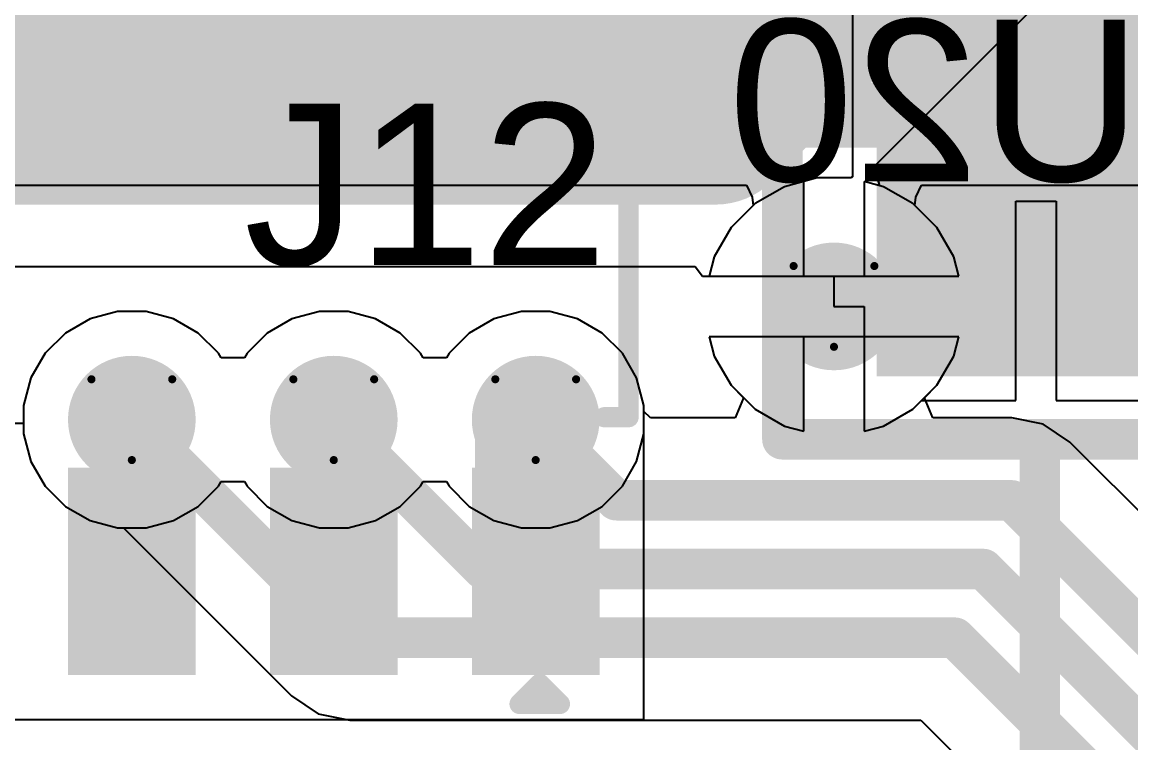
# Model space of a CAD drawing. Header units: inches. Extents: x -21 to 276, y -5 to 220.
# Drawn here: x 14.6 to 21.58, y 58.39 to 62.93 of the extents above; entities that cross this region are included whole.
import ezdxf

# ---------------------------------------------------------------- set-up
doc = ezdxf.new("R2010")
doc.units = ezdxf.units.IN
for name, color, linetype in [('Bottom Layer', 5, 'Continuous'), ('Bottom Overlay', 54, 'Continuous'), ('Bottom Paste', 16, 'Continuous'), ('Bottom Solder', 6, 'Continuous'), ('Drill Drawing', 1, 'Continuous'), ('Ground', 16, 'Continuous'), ('Power + Signal', 76, 'Continuous'), ('Top Layer', 1, 'Continuous'), ('Top Overlay', 2, 'Continuous'), ('Top Paste', 8, 'Continuous'), ('Top Solder', 216, 'Continuous'), ('Via Holes', 16, 'Continuous')]:
    doc.layers.add(name, color=color, linetype=linetype)
doc.styles.add('Arial', font='', dxfattribs={"height": 0.2})
doc.styles.get('Arial').set_extended_font_data('Arial')

# ---------------------------------------------------------------- blocks, each defined once
blk = doc.blocks.new('F0503_ZV_18_20T_R_26')
at = {"layer": 'Top Layer'}
blk.add_hatch(color=1, dxfattribs=at).paths.add_polyline_path([(-6.95000007, 1.00000054), (-5.15000113, 1.00000054), (-5.15000113, -1.00000054), (-6.95000007, -1.00000054)])
at = {"layer": 'Top Paste'}
blk.add_hatch(color=8, dxfattribs=at).paths.add_polyline_path([(-6.95000007, 1.00000054), (-5.15000113, 1.00000054), (-5.15000113, -1.00000054), (-6.95000007, -1.00000054)])
at = {"layer": 'Top Solder'}
blk.add_hatch(color=216, dxfattribs=at).paths.add_polyline_path([(-7.05160007, 1.10160054), (-5.048401129999999, 1.10160054), (-5.048401129999999, -1.10160054), (-7.05160007, -1.10160054)])
at = {"layer": 'Top Overlay'}
for points in [[(-7.6454, -1.4986, 0.254, 0.254, 0), (-7.6454, 1.4986, 0.254, 0.254, 0)], [(-7.6454, -1.4986, 0.254, 0.254, 0), (-4.9276, -1.4986, 0.254, 0.254, 0)]]:
    blk.add_lwpolyline(points, format="xyseb", dxfattribs=at)
blk.add_lwpolyline([(-7.708899999999999, -1.4986, 0.127, 0.127, 1), (-7.581899999999999, -1.4986, 0.127, 0.127, 1)], format="xyseb", close=True, dxfattribs=at)
blk.add_lwpolyline([(-7.708899999999999, -1.4986, 0.127, 0.127, 1), (-7.581899999999999, -1.4986, 0.127, 0.127, 1)], format="xyseb", close=True, dxfattribs=at)
blk = doc.blocks.new('SOP_16_150____B_59')
at = {"layer": 'Bottom Layer'}
for points in [[(-3.42500077, -1.6050006), (-2.32500043, -1.6050006), (-2.32500043, -2.2049994), (-3.42500077, -2.2049994)], [(-3.42500077, -2.8750006), (-2.32500043, -2.8750006), (-2.32500043, -3.474999399999999), (-3.42500077, -3.474999399999999)], [(-3.42500077, -4.145000599999999), (-2.32500043, -4.145000599999999), (-2.32500043, -4.7449994), (-3.42500077, -4.7449994)]]:
    blk.add_hatch(color=5, dxfattribs=at).paths.add_polyline_path(points)
at = {"layer": 'Bottom Overlay'}
blk.add_hatch(color=54, dxfattribs=at).paths.add_polyline_path([(-2.23522032, -4.724399999999999), (-1.95582032, -4.724399999999999), (-1.95582032, -4.064), (-2.23522032, -4.064)])
at = {"layer": 'Bottom Paste'}
for points in [[(-3.42500077, -1.6050006), (-2.32500043, -1.6050006), (-2.32500043, -2.2049994), (-3.42500077, -2.2049994)], [(-3.42500077, -2.8750006), (-2.32500043, -2.8750006), (-2.32500043, -3.474999399999999), (-3.42500077, -3.474999399999999)], [(-3.42500077, -4.145000599999999), (-2.32500043, -4.145000599999999), (-2.32500043, -4.7449994), (-3.42500077, -4.7449994)]]:
    blk.add_hatch(color=16, dxfattribs=at).paths.add_polyline_path(points)
at = {"layer": 'Bottom Solder'}
for points in [[(-3.52660077, -1.5034006), (-2.22340043, -1.5034006), (-2.22340043, -2.3065994), (-3.52660077, -2.3065994)], [(-3.52660077, -2.7734006), (-2.22340043, -2.7734006), (-2.22340043, -3.5765994), (-3.52660077, -3.5765994)], [(-3.52660077, -4.0434006), (-2.22340043, -4.0434006), (-2.22340043, -4.8465994), (-3.52660077, -4.8465994)]]:
    blk.add_hatch(color=6, dxfattribs=at).paths.add_polyline_path(points)
at = {"layer": 'Bottom Overlay'}
for points in [[(-3.7084, -4.3434, 0.127, 0.127, 0), (-3.581399999999999, -4.4704, 0.127, 0.127, 0)], [(-3.7084, -4.3434, 0.127, 0.127, 0), (-3.7084, -4.597399999999999, 0.127, 0.127, 0)], [(-3.581399999999999, -4.4704, 0.127, 0.127, 0), (-3.7084, -4.597399999999999, 0.127, 0.127, 0)], [(-1.905, -4.8768, 0.127, 0.127, 0), (-1.905, -5.0292, 0.127, 0.127, 0)], [(-1.905, -5.0292, 0.127, 0.127, 0), (1.905, -5.0292, 0.127, 0.127, 0)]]:
    blk.add_lwpolyline(points, format="xyseb", dxfattribs=at)
for points in [[(-3.740149999999999, -4.3434, 0.0635, 0.0635, 1), (-3.67665, -4.3434, 0.0635, 0.0635, 1)], [(-3.740149999999999, -4.3434, 0.0635, 0.0635, 1), (-3.67665, -4.3434, 0.0635, 0.0635, 1)], [(-3.61315, -4.4704, 0.0635, 0.0635, 1), (-3.54965, -4.4704, 0.0635, 0.0635, 1)], [(-3.61315, -4.4704, 0.0635, 0.0635, 1), (-3.54965, -4.4704, 0.0635, 0.0635, 1)], [(-3.740149999999999, -4.597399999999999, 0.0635, 0.0635, 1), (-3.67665, -4.597399999999999, 0.0635, 0.0635, 1)], [(-3.740149999999999, -4.597399999999999, 0.0635, 0.0635, 1), (-3.67665, -4.597399999999999, 0.0635, 0.0635, 1)], [(-1.93675, -4.8768, 0.0635, 0.0635, 1), (-1.87325, -4.8768, 0.0635, 0.0635, 1)], [(-1.93675, -5.0292, 0.0635, 0.0635, 1), (-1.87325, -5.0292, 0.0635, 0.0635, 1)], [(-1.93675, -5.0292, 0.0635, 0.0635, 1), (-1.87325, -5.0292, 0.0635, 0.0635, 1)]]:
    blk.add_lwpolyline(points, format="xyseb", close=True, dxfattribs=at)

msp = doc.modelspace()

# ---------------------------------------------------------------- hatches: boundary and pattern name
at = {"layer": 'Bottom Layer'}
h = msp.add_hatch(color=5, dxfattribs=at)
edge = h.paths.add_edge_path()
edge.add_arc((19.7104, 61.1378), 0.2999994, 0, 360)
h = msp.add_hatch(color=5, dxfattribs=at)
edge = h.paths.add_edge_path()
edge.add_arc((15.2943814, 60.42559669999999), 0.2999994, 0, 360)
h = msp.add_hatch(color=5, dxfattribs=at)
edge = h.paths.add_edge_path()
edge.add_arc((16.5643814, 60.42559669999999), 0.2999994, 0, 360)
h = msp.add_hatch(color=5, dxfattribs=at)
edge = h.paths.add_edge_path()
edge.add_arc((17.8343814, 60.42559669999999), 0.2999994, 0, 360)
at = {"layer": 'Bottom Solder'}
h = msp.add_hatch(color=6, dxfattribs=at)
edge = h.paths.add_edge_path()
edge.add_arc((19.7104, 61.1378), 0.4015993999999999, 0, 360)
h = msp.add_hatch(color=6, dxfattribs=at)
edge = h.paths.add_edge_path()
edge.add_arc((15.2943814, 60.42559669999999), 0.4015993999999999, 0, 360)
h = msp.add_hatch(color=6, dxfattribs=at)
edge = h.paths.add_edge_path()
edge.add_arc((16.5643814, 60.42559669999999), 0.4015993999999999, 0, 360)
h = msp.add_hatch(color=6, dxfattribs=at)
edge = h.paths.add_edge_path()
edge.add_arc((17.8343814, 60.42559669999999), 0.4015993999999999, 0, 360)
at = {"layer": 'Ground'}
h = msp.add_hatch(color=16, dxfattribs=at)
edge = h.paths.add_edge_path()
edge.add_arc((19.7104, 61.1378), 0.2999994, 0, 360)
h = msp.add_hatch(color=16, dxfattribs=at)
edge = h.paths.add_edge_path()
edge.add_arc((15.2943814, 60.42559669999999), 0.2999994, 0, 360)
h = msp.add_hatch(color=16, dxfattribs=at)
edge = h.paths.add_edge_path()
edge.add_arc((16.5643814, 60.42559669999999), 0.2999994, 0, 360)
h = msp.add_hatch(color=16, dxfattribs=at)
edge = h.paths.add_edge_path()
edge.add_arc((17.8343814, 60.42559669999999), 0.2999994, 0, 360)
at = {"layer": 'Power + Signal'}
h = msp.add_hatch(color=76, dxfattribs=at)
edge = h.paths.add_edge_path()
edge.add_arc((19.7104, 61.1378), 0.2999994, 0, 360)
h = msp.add_hatch(color=76, dxfattribs=at)
edge = h.paths.add_edge_path()
edge.add_arc((15.2943814, 60.42559669999999), 0.2999994, 0, 360)
h = msp.add_hatch(color=76, dxfattribs=at)
edge = h.paths.add_edge_path()
edge.add_arc((16.5643814, 60.42559669999999), 0.2999994, 0, 360)
h = msp.add_hatch(color=76, dxfattribs=at)
edge = h.paths.add_edge_path()
edge.add_arc((17.8343814, 60.42559669999999), 0.2999994, 0, 360)
at = {"layer": 'Top Layer'}
h = msp.add_hatch(color=1, dxfattribs=at)
edge = h.paths.add_edge_path()
edge.add_arc((19.7104, 61.1378), 0.2999994, 0, 360)
h = msp.add_hatch(color=1, dxfattribs=at)
edge = h.paths.add_edge_path()
edge.add_arc((15.2943814, 60.42559669999999), 0.2999994, 0, 360)
h = msp.add_hatch(color=1, dxfattribs=at)
edge = h.paths.add_edge_path()
edge.add_arc((16.5643814, 60.42559669999999), 0.2999994, 0, 360)
h = msp.add_hatch(color=1, dxfattribs=at)
edge = h.paths.add_edge_path()
edge.add_arc((17.8343814, 60.42559669999999), 0.2999994, 0, 360)
at = {"layer": 'Top Solder'}
h = msp.add_hatch(color=216, dxfattribs=at)
edge = h.paths.add_edge_path()
edge.add_arc((19.7104, 61.1378), 0.4015993999999999, 0, 360)
h = msp.add_hatch(color=216, dxfattribs=at)
edge = h.paths.add_edge_path()
edge.add_arc((15.2943814, 60.42559669999999), 0.4015993999999999, 0, 360)
h = msp.add_hatch(color=216, dxfattribs=at)
edge = h.paths.add_edge_path()
edge.add_arc((16.5643814, 60.42559669999999), 0.4015993999999999, 0, 360)
h = msp.add_hatch(color=216, dxfattribs=at)
edge = h.paths.add_edge_path()
edge.add_arc((17.8343814, 60.42559669999999), 0.4015993999999999, 0, 360)
at = {"layer": 'Via Holes'}
h = msp.add_hatch(color=7, dxfattribs=at)
edge = h.paths.add_edge_path()
edge.add_arc((19.7104, 61.1378), 0.1499997, 0, 360)
h = msp.add_hatch(color=7, dxfattribs=at)
edge = h.paths.add_edge_path()
edge.add_arc((15.2943814, 60.42559669999999), 0.1499997, 0, 360)
h = msp.add_hatch(color=7, dxfattribs=at)
edge = h.paths.add_edge_path()
edge.add_arc((16.5643814, 60.42559669999999), 0.1499997, 0, 360)
h = msp.add_hatch(color=7, dxfattribs=at)
edge = h.paths.add_edge_path()
edge.add_arc((17.8343814, 60.42559669999999), 0.1499997, 0, 360)

# ---------------------------------------------------------------- linework, layer by layer
at = {"layer": 'Bottom Layer'}
for p, q in [((19.96611196, 62.0196499), (21.15613752, 63.20967545999999)), ((19.9989821, 61.89697552), (19.96611196, 62.0196499)), ((20.02227644, 61.89073473999999), (19.9989821, 61.89697552)), ((20.20652296, 61.78435953999999), (20.02227644, 61.89073473999999)), ((20.35695954, 61.63392296), (20.20652296, 61.78435953999999)), ((20.46333474, 61.44967644), (20.35695954, 61.63392296)), ((20.4958569, 61.32829999999999), (20.46333474, 61.44967644)), ((4.468939499999999, 61.38938954), (18.83699814, 61.38938954)), ((18.83699814, 61.38938954), (18.88387384, 61.32829999999999)), ((18.88387384, 61.32829999999999), (20.4958569, 61.32829999999999)), ((15.20472702, 61.1065961), (15.03152442, 61.06018775999999)), ((15.38403578, 61.1065961), (15.20472702, 61.1065961)), ((15.55723838, 61.06018775999999), (15.38403578, 61.1065961)), ((16.47472702, 61.1065961), (16.30152442, 61.06018775999999)), ((16.65403578, 61.1065961), (16.47472702, 61.1065961)), ((16.82723838, 61.06018775999999), (16.65403578, 61.1065961)), ((17.74472702, 61.1065961), (17.57152442, 61.06018775999999)), ((17.92403578, 61.1065961), (17.74472702, 61.1065961)), ((18.09723838, 61.06018775999999), (17.92403578, 61.1065961)), ((15.03152442, 61.06018775999999), (14.87623644, 60.97053337999999)), ((15.71252636, 60.97053337999999), (15.55723838, 61.06018775999999)), ((16.30152442, 61.06018775999999), (16.14623644, 60.97053337999999)), ((16.98252636, 60.97053337999999), (16.82723838, 61.06018775999999)), ((17.57152442, 61.06018775999999), (17.41623644, 60.97053337999999)), ((18.25252636, 60.97053337999999), (18.09723838, 61.06018775999999)), ((14.87623644, 60.97053337999999), (14.74944472, 60.84374165999999)), ((15.83931808, 60.84374165999999), (15.71252636, 60.97053337999999)), ((16.14623644, 60.97053337999999), (16.01944472, 60.84374165999999)), ((17.10931808, 60.84374165999999), (16.98252636, 60.97053337999999)), ((17.41623644, 60.97053337999999), (17.28944472, 60.84374165999999)), ((18.37931808, 60.84374165999999), (18.25252636, 60.97053337999999)), ((19.5199, 60.9473), (18.9249431, 60.9473)), ((18.9249431, 60.9473), (18.95746526, 60.82592355999999)), ((19.5199, 60.35234309999999), (19.5199, 60.9473)), ((20.4958569, 60.9473), (19.9009, 60.9473)), ((19.9009, 60.9473), (19.9009, 60.35234309999999)), ((20.46333474, 60.82592355999999), (20.4958569, 60.9473)), ((14.74944472, 60.84374165999999), (14.65979034, 60.68845367999999)), ((15.85605668, 60.81474756), (15.83931808, 60.84374165999999)), ((16.00270612, 60.81474756), (15.85605668, 60.81474756)), ((16.01944472, 60.84374165999999), (16.00270612, 60.81474756)), ((17.12605668, 60.81474756), (17.10931808, 60.84374165999999)), ((17.27270612, 60.81474756), (17.12605668, 60.81474756)), ((17.28944472, 60.84374165999999), (17.27270612, 60.81474756)), ((18.46897246, 60.68845367999999), (18.37931808, 60.84374165999999)), ((18.95746526, 60.82592355999999), (19.06384046, 60.64167704)), ((20.35695954, 60.64167704), (20.46333474, 60.82592355999999)), ((14.65979034, 60.68845367999999), (14.613382, 60.51525107999999)), ((18.5153808, 60.51525107999999), (18.46897246, 60.68845367999999)), ((19.06384046, 60.64167704), (19.21427704, 60.49124046)), ((20.20652296, 60.49124046), (20.35695954, 60.64167704)), ((14.613382, 60.51525107999999), (14.613382, 60.40220838)), ((18.5153808, 58.54021058), (18.5153808, 60.51525107999999)), ((19.21427704, 60.49124046), (19.39852356, 60.38486526)), ((20.02227644, 60.38486526), (20.20652296, 60.49124046)), ((14.613382, 60.40220838), (9.7523808, 60.40220838)), ((19.39852356, 60.38486526), (19.5199, 60.35234309999999)), ((19.9009, 60.35234309999999), (20.02227644, 60.38486526)), ((9.533382, 58.54021058), (18.5153808, 58.54021058))]:
    msp.add_line(p, q, dxfattribs=at)
for points in [[(18.96443756, 62.28606033999999, 1.016, 1.016, 0), (20.5220951, 63.84371788, 1.016, 1.016, 0)], [(6.66780226, 62.28606033999999, 1.016, 1.016, 0), (18.96443756, 62.28606033999999, 1.016, 1.016, 0)], [(15.2943814, 59.47120948, 0.4571999999999999, 0.4571999999999999, 0), (15.2943814, 60.42559669999999, 0.4571999999999999, 0.4571999999999999, 0)], [(16.5643814, 59.47120948, 0.4571999999999999, 0.4571999999999999, 0), (16.5643814, 60.42559669999999, 0.4571999999999999, 0.4571999999999999, 0)], [(17.8343814, 59.47120948, 0.4571999999999999, 0.4571999999999999, 0), (17.8343814, 60.42559669999999, 0.4571999999999999, 0.4571999999999999, 0)]]:
    msp.add_lwpolyline(points, format="xyseb", dxfattribs=at)
for points in [[(18.71043756, 62.28606033999999, 0.508, 0.508, 1), (19.21843756, 62.28606033999999, 0.508, 0.508, 1)], [(18.71043756, 62.28606033999999, 0.508, 0.508, 1), (19.21843756, 62.28606033999999, 0.508, 0.508, 1)], [(15.1800814, 60.42559669999999, 0.2286, 0.2286, 1), (15.4086814, 60.42559669999999, 0.2286, 0.2286, 1)], [(16.4500814, 60.42559669999999, 0.2286, 0.2286, 1), (16.6786814, 60.42559669999999, 0.2286, 0.2286, 1)], [(17.7200814, 60.42559669999999, 0.2286, 0.2286, 1), (17.9486814, 60.42559669999999, 0.2286, 0.2286, 1)], [(15.1800814, 59.47120948, 0.2286, 0.2286, 1), (15.4086814, 59.47120948, 0.2286, 0.2286, 1)], [(16.4500814, 59.47120948, 0.2286, 0.2286, 1), (16.6786814, 59.47120948, 0.2286, 0.2286, 1)], [(17.7200814, 59.47120948, 0.2286, 0.2286, 1), (17.9486814, 59.47120948, 0.2286, 0.2286, 1)]]:
    msp.add_lwpolyline(points, format="xyseb", close=True, dxfattribs=at)
at = {"layer": 'Drill Drawing'}
for points in [[(19.4564, 61.39179999999999, 0.0508, 0.0508, 0), (19.9644, 61.39179999999999, 0.0508, 0.0508, 0)], [(19.4564, 61.39179999999999, 0.0508, 0.0508, 0), (19.7104, 60.88379999999999, 0.0508, 0.0508, 0)], [(19.7104, 60.88379999999999, 0.0508, 0.0508, 0), (19.9644, 61.39179999999999, 0.0508, 0.0508, 0)], [(15.0403814, 60.6795967, 0.0508, 0.0508, 0), (15.5483814, 60.6795967, 0.0508, 0.0508, 0)], [(15.0403814, 60.6795967, 0.0508, 0.0508, 0), (15.2943814, 60.17159669999999, 0.0508, 0.0508, 0)], [(15.2943814, 60.17159669999999, 0.0508, 0.0508, 0), (15.5483814, 60.6795967, 0.0508, 0.0508, 0)], [(16.3103814, 60.6795967, 0.0508, 0.0508, 0), (16.8183814, 60.6795967, 0.0508, 0.0508, 0)], [(16.3103814, 60.6795967, 0.0508, 0.0508, 0), (16.5643814, 60.17159669999999, 0.0508, 0.0508, 0)], [(16.5643814, 60.17159669999999, 0.0508, 0.0508, 0), (16.8183814, 60.6795967, 0.0508, 0.0508, 0)], [(17.5803814, 60.6795967, 0.0508, 0.0508, 0), (18.0883814, 60.6795967, 0.0508, 0.0508, 0)], [(17.5803814, 60.6795967, 0.0508, 0.0508, 0), (17.8343814, 60.17159669999999, 0.0508, 0.0508, 0)], [(17.8343814, 60.17159669999999, 0.0508, 0.0508, 0), (18.0883814, 60.6795967, 0.0508, 0.0508, 0)]]:
    msp.add_lwpolyline(points, format="xyseb", dxfattribs=at)
for points in [[(19.4437, 61.39179999999999, 0.0254, 0.0254, 1), (19.4691, 61.39179999999999, 0.0254, 0.0254, 1)], [(19.4437, 61.39179999999999, 0.0254, 0.0254, 1), (19.4691, 61.39179999999999, 0.0254, 0.0254, 1)], [(19.9517, 61.39179999999999, 0.0254, 0.0254, 1), (19.9771, 61.39179999999999, 0.0254, 0.0254, 1)], [(19.9517, 61.39179999999999, 0.0254, 0.0254, 1), (19.9771, 61.39179999999999, 0.0254, 0.0254, 1)], [(19.6977, 60.88379999999999, 0.0254, 0.0254, 1), (19.7231, 60.88379999999999, 0.0254, 0.0254, 1)], [(19.6977, 60.88379999999999, 0.0254, 0.0254, 1), (19.7231, 60.88379999999999, 0.0254, 0.0254, 1)], [(15.0276814, 60.6795967, 0.0254, 0.0254, 1), (15.0530814, 60.6795967, 0.0254, 0.0254, 1)], [(15.0276814, 60.6795967, 0.0254, 0.0254, 1), (15.0530814, 60.6795967, 0.0254, 0.0254, 1)], [(15.5356814, 60.6795967, 0.0254, 0.0254, 1), (15.5610814, 60.6795967, 0.0254, 0.0254, 1)], [(15.5356814, 60.6795967, 0.0254, 0.0254, 1), (15.5610814, 60.6795967, 0.0254, 0.0254, 1)], [(16.2976814, 60.6795967, 0.0254, 0.0254, 1), (16.3230814, 60.6795967, 0.0254, 0.0254, 1)], [(16.2976814, 60.6795967, 0.0254, 0.0254, 1), (16.3230814, 60.6795967, 0.0254, 0.0254, 1)], [(16.8056814, 60.6795967, 0.0254, 0.0254, 1), (16.8310814, 60.6795967, 0.0254, 0.0254, 1)], [(16.8056814, 60.6795967, 0.0254, 0.0254, 1), (16.8310814, 60.6795967, 0.0254, 0.0254, 1)], [(17.5676814, 60.6795967, 0.0254, 0.0254, 1), (17.5930814, 60.6795967, 0.0254, 0.0254, 1)], [(17.5676814, 60.6795967, 0.0254, 0.0254, 1), (17.5930814, 60.6795967, 0.0254, 0.0254, 1)], [(18.0756814, 60.6795967, 0.0254, 0.0254, 1), (18.1010814, 60.6795967, 0.0254, 0.0254, 1)], [(18.0756814, 60.6795967, 0.0254, 0.0254, 1), (18.1010814, 60.6795967, 0.0254, 0.0254, 1)], [(15.2816814, 60.17159669999999, 0.0254, 0.0254, 1), (15.3070814, 60.17159669999999, 0.0254, 0.0254, 1)], [(15.2816814, 60.17159669999999, 0.0254, 0.0254, 1), (15.3070814, 60.17159669999999, 0.0254, 0.0254, 1)], [(16.5516814, 60.17159669999999, 0.0254, 0.0254, 1), (16.5770814, 60.17159669999999, 0.0254, 0.0254, 1)], [(16.5516814, 60.17159669999999, 0.0254, 0.0254, 1), (16.5770814, 60.17159669999999, 0.0254, 0.0254, 1)], [(17.8216814, 60.17159669999999, 0.0254, 0.0254, 1), (17.8470814, 60.17159669999999, 0.0254, 0.0254, 1)], [(17.8216814, 60.17159669999999, 0.0254, 0.0254, 1), (17.8470814, 60.17159669999999, 0.0254, 0.0254, 1)]]:
    msp.add_lwpolyline(points, format="xyseb", close=True, dxfattribs=at)
at = {"layer": 'Ground'}
for p, q in [((19.5199, 61.9232569), (19.39852356, 61.89073473999999)), ((19.5199, 61.32829999999999), (19.5199, 61.9232569)), ((20.02227644, 61.89073473999999), (19.9009, 61.9232569)), ((19.9009, 61.9232569), (19.9009, 61.32829999999999)), ((19.39852356, 61.89073473999999), (19.21427704, 61.78435953999999)), ((20.20652296, 61.78435953999999), (20.02227644, 61.89073473999999)), ((19.21427704, 61.78435953999999), (19.06384046, 61.63392296)), ((20.35695954, 61.63392296), (20.20652296, 61.78435953999999)), ((19.06384046, 61.63392296), (18.95746526, 61.44967644)), ((20.46333474, 61.44967644), (20.35695954, 61.63392296)), ((18.95746526, 61.44967644), (18.9249431, 61.32829999999999)), ((20.4958569, 61.32829999999999), (20.46333474, 61.44967644)), ((18.9249431, 61.32829999999999), (19.5199, 61.32829999999999)), ((19.9009, 61.32829999999999), (20.4958569, 61.32829999999999)), ((15.20472702, 61.1065961), (15.03152442, 61.06018775999999)), ((15.38403578, 61.1065961), (15.20472702, 61.1065961)), ((15.55723838, 61.06018775999999), (15.38403578, 61.1065961)), ((16.47472702, 61.1065961), (16.30152442, 61.06018775999999)), ((16.65403578, 61.1065961), (16.47472702, 61.1065961)), ((16.82723838, 61.06018775999999), (16.65403578, 61.1065961)), ((17.74472702, 61.1065961), (17.57152442, 61.06018775999999)), ((17.92403578, 61.1065961), (17.74472702, 61.1065961)), ((18.09723838, 61.06018775999999), (17.92403578, 61.1065961)), ((15.03152442, 61.06018775999999), (14.87623644, 60.97053337999999)), ((15.71252636, 60.97053337999999), (15.55723838, 61.06018775999999)), ((16.30152442, 61.06018775999999), (16.14623644, 60.97053337999999)), ((16.98252636, 60.97053337999999), (16.82723838, 61.06018775999999)), ((17.57152442, 61.06018775999999), (17.41623644, 60.97053337999999)), ((18.25252636, 60.97053337999999), (18.09723838, 61.06018775999999)), ((14.87623644, 60.97053337999999), (14.74944472, 60.84374165999999)), ((15.83931808, 60.84374165999999), (15.71252636, 60.97053337999999)), ((16.14623644, 60.97053337999999), (16.01944472, 60.84374165999999)), ((17.10931808, 60.84374165999999), (16.98252636, 60.97053337999999)), ((17.41623644, 60.97053337999999), (17.28944472, 60.84374165999999)), ((18.37931808, 60.84374165999999), (18.25252636, 60.97053337999999)), ((19.5199, 60.9473), (18.9249431, 60.9473)), ((18.9249431, 60.9473), (18.95746526, 60.82592355999999)), ((19.5199, 60.35234309999999), (19.5199, 60.9473)), ((20.4958569, 60.9473), (19.9009, 60.9473)), ((19.9009, 60.9473), (19.9009, 60.35234309999999)), ((20.46333474, 60.82592355999999), (20.4958569, 60.9473)), ((14.74944472, 60.84374165999999), (14.65979034, 60.68845367999999)), ((15.85605668, 60.81474756), (15.83931808, 60.84374165999999)), ((16.00270612, 60.81474756), (15.85605668, 60.81474756)), ((16.01944472, 60.84374165999999), (16.00270612, 60.81474756)), ((17.12605668, 60.81474756), (17.10931808, 60.84374165999999)), ((17.27270612, 60.81474756), (17.12605668, 60.81474756)), ((17.28944472, 60.84374165999999), (17.27270612, 60.81474756)), ((18.46897246, 60.68845367999999), (18.37931808, 60.84374165999999)), ((18.95746526, 60.82592355999999), (19.06384046, 60.64167704)), ((20.35695954, 60.64167704), (20.46333474, 60.82592355999999)), ((14.65979034, 60.68845367999999), (14.613382, 60.51525107999999)), ((18.5153808, 60.51525107999999), (18.46897246, 60.68845367999999)), ((19.06384046, 60.64167704), (19.21427704, 60.49124046)), ((20.20652296, 60.49124046), (20.35695954, 60.64167704)), ((14.613382, 60.51525107999999), (14.613382, 60.33594232)), ((18.5153808, 60.33594232), (18.5153808, 60.51525107999999)), ((19.21427704, 60.49124046), (19.39852356, 60.38486526)), ((20.02227644, 60.38486526), (20.20652296, 60.49124046)), ((19.39852356, 60.38486526), (19.5199, 60.35234309999999)), ((19.9009, 60.35234309999999), (20.02227644, 60.38486526)), ((14.613382, 60.33594232), (14.65979034, 60.16273972)), ((18.46897246, 60.16273972), (18.5153808, 60.33594232)), ((14.65979034, 60.16273972), (14.74944472, 60.00745173999999)), ((18.37931808, 60.00745173999999), (18.46897246, 60.16273972)), ((15.83931808, 60.00745173999999), (15.85605668, 60.03644584)), ((15.85605668, 60.03644584), (16.00270612, 60.03644584)), ((16.00270612, 60.03644584), (16.01944472, 60.00745173999999)), ((17.10931808, 60.00745173999999), (17.12605668, 60.03644584)), ((17.12605668, 60.03644584), (17.27270612, 60.03644584)), ((17.27270612, 60.03644584), (17.28944472, 60.00745173999999)), ((14.74944472, 60.00745173999999), (14.87623644, 59.88066001999999)), ((15.71252636, 59.88066001999999), (15.83931808, 60.00745173999999)), ((16.01944472, 60.00745173999999), (16.14623644, 59.88066001999999)), ((16.98252636, 59.88066001999999), (17.10931808, 60.00745173999999)), ((17.28944472, 60.00745173999999), (17.41623644, 59.88066001999999)), ((18.25252636, 59.88066001999999), (18.37931808, 60.00745173999999)), ((14.87623644, 59.88066001999999), (15.03152442, 59.79100564)), ((15.55723838, 59.79100564), (15.71252636, 59.88066001999999)), ((16.14623644, 59.88066001999999), (16.30152442, 59.79100564)), ((16.82723838, 59.79100564), (16.98252636, 59.88066001999999)), ((17.41623644, 59.88066001999999), (17.57152442, 59.79100564)), ((18.09723838, 59.79100564), (18.25252636, 59.88066001999999)), ((15.03152442, 59.79100564), (15.20472702, 59.7445973)), ((15.38403578, 59.7445973), (15.55723838, 59.79100564)), ((16.30152442, 59.79100564), (16.47472702, 59.7445973)), ((16.65403578, 59.7445973), (16.82723838, 59.79100564)), ((17.57152442, 59.79100564), (17.74472702, 59.7445973)), ((17.92403578, 59.7445973), (18.09723838, 59.79100564)), ((15.20472702, 59.7445973), (15.38403578, 59.7445973)), ((16.47472702, 59.7445973), (16.65403578, 59.7445973)), ((17.74472702, 59.7445973), (17.92403578, 59.7445973))]:
    msp.add_line(p, q, dxfattribs=at)
at = {"layer": 'Power + Signal'}
for p, q in [((10.73958736, 61.899292), (19.15934446, 61.899292)), ((19.15934446, 61.899292), (19.19523212, 61.82420198)), ((20.22556788, 61.82420198), (20.26145554, 61.899292)), ((20.26145554, 61.899292), (22.07873918, 61.899292)), ((19.19523212, 61.82420198), (19.2022095, 61.77229199999999)), ((20.2185905, 61.77229199999999), (20.22556788, 61.82420198)), ((19.2022095, 61.77229199999999), (19.06384046, 61.63392296)), ((20.35695954, 61.63392296), (20.2185905, 61.77229199999999)), ((19.06384046, 61.63392296), (18.95746526, 61.44967644)), ((20.46333474, 61.44967644), (20.35695954, 61.63392296)), ((18.95746526, 61.44967644), (18.9249431, 61.32829999999999)), ((20.4958569, 61.32829999999999), (20.46333474, 61.44967644)), ((18.9249431, 61.32829999999999), (20.4958569, 61.32829999999999)), ((15.20472702, 61.1065961), (15.03152442, 61.06018775999999)), ((15.38403578, 61.1065961), (15.20472702, 61.1065961)), ((15.55723838, 61.06018775999999), (15.38403578, 61.1065961)), ((16.47472702, 61.1065961), (16.30152442, 61.06018775999999)), ((16.65403578, 61.1065961), (16.47472702, 61.1065961)), ((16.82723838, 61.06018775999999), (16.65403578, 61.1065961)), ((17.74472702, 61.1065961), (17.57152442, 61.06018775999999)), ((17.92403578, 61.1065961), (17.74472702, 61.1065961)), ((18.09723838, 61.06018775999999), (17.92403578, 61.1065961)), ((15.03152442, 61.06018775999999), (14.87623644, 60.97053337999999)), ((15.71252636, 60.97053337999999), (15.55723838, 61.06018775999999)), ((16.30152442, 61.06018775999999), (16.14623644, 60.97053337999999)), ((16.98252636, 60.97053337999999), (16.82723838, 61.06018775999999)), ((17.57152442, 61.06018775999999), (17.41623644, 60.97053337999999)), ((18.25252636, 60.97053337999999), (18.09723838, 61.06018775999999)), ((14.87623644, 60.97053337999999), (14.74944472, 60.84374165999999)), ((15.83931808, 60.84374165999999), (15.71252636, 60.97053337999999)), ((16.14623644, 60.97053337999999), (16.01944472, 60.84374165999999)), ((17.10931808, 60.84374165999999), (16.98252636, 60.97053337999999)), ((17.41623644, 60.97053337999999), (17.28944472, 60.84374165999999)), ((18.37931808, 60.84374165999999), (18.25252636, 60.97053337999999)), ((20.4958569, 60.9473), (18.9249431, 60.9473)), ((18.9249431, 60.9473), (18.95746526, 60.82592355999999)), ((20.46333474, 60.82592355999999), (20.4958569, 60.9473)), ((14.74944472, 60.84374165999999), (14.65979034, 60.68845367999999)), ((15.85605668, 60.81474756), (15.83931808, 60.84374165999999)), ((16.00270612, 60.81474756), (15.85605668, 60.81474756)), ((16.01944472, 60.84374165999999), (16.00270612, 60.81474756)), ((17.12605668, 60.81474756), (17.10931808, 60.84374165999999)), ((17.27270612, 60.81474756), (17.12605668, 60.81474756)), ((17.28944472, 60.84374165999999), (17.27270612, 60.81474756)), ((18.46897246, 60.68845367999999), (18.37931808, 60.84374165999999)), ((18.95746526, 60.82592355999999), (19.06384046, 60.64167704)), ((20.35695954, 60.64167704), (20.46333474, 60.82592355999999)), ((14.65979034, 60.68845367999999), (14.613382, 60.51525107999999)), ((18.5153808, 60.51525107999999), (18.46897246, 60.68845367999999)), ((19.06384046, 60.64167704), (19.14196578, 60.56355171999999)), ((20.27883422, 60.56355171999999), (20.35695954, 60.64167704)), ((19.14196578, 60.56355171999999), (19.08935984, 60.43655172)), ((20.33144016, 60.43655172), (20.27883422, 60.56355171999999)), ((14.613382, 60.51525107999999), (14.613382, 60.33594232)), ((18.5153808, 60.47709266), (18.5153808, 60.51525107999999)), ((18.55592174, 60.43655172), (18.5153808, 60.47709266)), ((19.08935984, 60.43655172), (18.55592174, 60.43655172)), ((20.82800254, 60.43655172), (20.33144016, 60.43655172)), ((21.02621398, 60.39712584), (20.82800254, 60.43655172)), ((21.19425022, 60.28484767999999), (21.02621398, 60.39712584)), ((14.613382, 60.33594232), (14.65979034, 60.16273972)), ((21.97071552, 59.50838237999999), (21.19425022, 60.28484767999999)), ((14.65979034, 60.16273972), (14.74944472, 60.00745173999999)), ((14.74944472, 60.00745173999999), (14.87623644, 59.88066001999999)), ((14.87623644, 59.88066001999999), (15.03152442, 59.79100564)), ((15.03152442, 59.79100564), (15.20472702, 59.7445973)), ((15.20472702, 59.7445973), (15.24288544, 59.7445973)), ((15.24288544, 59.7445973), (16.29873042, 58.68875231999999)), ((16.29873042, 58.68875231999999), (16.46676666, 58.57647416)), ((16.46676666, 58.57647416), (16.6649781, 58.53704828)), ((16.6649781, 58.53704828), (20.25574562, 58.53704828)), ((20.25574562, 58.53704828), (20.79264828, 58.00014561999999))]:
    msp.add_line(p, q, dxfattribs=at)
for points in [[(10.34618708, 62.84904372, 0.254, 0.254, 0), (25.28090194, 62.84904372, 0.254, 0.254, 0)], [(10.52504372, 62.41724372, 0.254, 0.254, 0), (27.85431818, 62.41724372, 0.254, 0.254, 0)], [(15.2943814, 60.42559669999999, 0.254, 0.254, 0), (16.6649781, 59.055, 0.254, 0.254, 0)], [(16.5643814, 60.42559669999999, 0.254, 0.254, 0), (17.5031781, 59.4868, 0.254, 0.254, 0)], [(17.8343814, 60.42559669999999, 0.254, 0.254, 0), (18.3413781, 59.9186, 0.254, 0.254, 0)], [(18.3413781, 59.9186, 0.254, 0.254, 0), (20.82800254, 59.9186, 0.254, 0.254, 0)], [(20.82800254, 59.9186, 0.254, 0.254, 0), (22.1742, 58.57240253999999, 0.254, 0.254, 0)], [(17.5031781, 59.4868, 0.254, 0.254, 0), (20.6491459, 59.4868, 0.254, 0.254, 0)], [(20.6491459, 59.4868, 0.254, 0.254, 0), (21.7424, 58.39354589999999, 0.254, 0.254, 0)], [(16.6649781, 59.055, 0.254, 0.254, 0), (20.47028926, 59.055, 0.254, 0.254, 0)], [(20.47028926, 59.055, 0.254, 0.254, 0), (21.3106, 58.21468925999999, 0.254, 0.254, 0)]]:
    msp.add_lwpolyline(points, format="xyseb", dxfattribs=at)
for points in [[(15.2308814, 60.42559669999999, 0.127, 0.127, 1), (15.3578814, 60.42559669999999, 0.127, 0.127, 1)], [(16.5008814, 60.42559669999999, 0.127, 0.127, 1), (16.6278814, 60.42559669999999, 0.127, 0.127, 1)], [(17.7708814, 60.42559669999999, 0.127, 0.127, 1), (17.8978814, 60.42559669999999, 0.127, 0.127, 1)], [(18.2778781, 59.9186, 0.127, 0.127, 1), (18.4048781, 59.9186, 0.127, 0.127, 1)], [(18.2778781, 59.9186, 0.127, 0.127, 1), (18.4048781, 59.9186, 0.127, 0.127, 1)], [(20.76450254, 59.9186, 0.127, 0.127, 1), (20.89150254, 59.9186, 0.127, 0.127, 1)], [(20.76450254, 59.9186, 0.127, 0.127, 1), (20.89150254, 59.9186, 0.127, 0.127, 1)], [(17.4396781, 59.4868, 0.127, 0.127, 1), (17.5666781, 59.4868, 0.127, 0.127, 1)], [(17.4396781, 59.4868, 0.127, 0.127, 1), (17.5666781, 59.4868, 0.127, 0.127, 1)], [(20.5856459, 59.4868, 0.127, 0.127, 1), (20.7126459, 59.4868, 0.127, 0.127, 1)], [(20.5856459, 59.4868, 0.127, 0.127, 1), (20.7126459, 59.4868, 0.127, 0.127, 1)], [(16.6014781, 59.055, 0.127, 0.127, 1), (16.7284781, 59.055, 0.127, 0.127, 1)], [(16.6014781, 59.055, 0.127, 0.127, 1), (16.7284781, 59.055, 0.127, 0.127, 1)], [(20.40678926, 59.055, 0.127, 0.127, 1), (20.53378926, 59.055, 0.127, 0.127, 1)], [(20.40678926, 59.055, 0.127, 0.127, 1), (20.53378926, 59.055, 0.127, 0.127, 1)]]:
    msp.add_lwpolyline(points, format="xyseb", close=True, dxfattribs=at)
at = {"layer": 'Top Layer'}
for p, q in [((19.826986, 63.05459829999999), (19.826986, 61.95363529999999)), ((19.6040248, 61.94579939999999), (19.39852356, 61.89073473999999)), ((19.81677266, 61.94579939999999), (19.6040248, 61.94579939999999)), ((19.826986, 61.95363529999999), (19.81677266, 61.94579939999999)), ((19.39852356, 61.89073473999999), (19.21427704, 61.78435953999999)), ((19.21427704, 61.78435953999999), (19.06384046, 61.63392296)), ((20.8539842, 60.54659722), (20.8539842, 61.80059776)), ((20.8539842, 61.80059776), (21.1079842, 61.80059776)), ((21.1079842, 61.80059776), (21.1079842, 60.54659722)), ((19.06384046, 61.63392296), (18.95746526, 61.44967644)), ((18.95746526, 61.44967644), (18.9249431, 61.32829999999999)), ((18.9249431, 61.32829999999999), (19.7104, 61.32829999999999)), ((19.7104, 61.32829999999999), (19.7104, 61.1378)), ((15.20472702, 61.1065961), (15.03152442, 61.06018775999999)), ((15.38403578, 61.1065961), (15.20472702, 61.1065961)), ((15.55723838, 61.06018775999999), (15.38403578, 61.1065961)), ((16.47472702, 61.1065961), (16.30152442, 61.06018775999999)), ((16.65403578, 61.1065961), (16.47472702, 61.1065961)), ((16.82723838, 61.06018775999999), (16.65403578, 61.1065961)), ((17.74472702, 61.1065961), (17.57152442, 61.06018775999999)), ((17.92403578, 61.1065961), (17.74472702, 61.1065961)), ((18.09723838, 61.06018775999999), (17.92403578, 61.1065961)), ((19.7104, 61.1378), (19.9009, 61.1378)), ((19.9009, 61.1378), (19.9009, 60.35234309999999)), ((15.03152442, 61.06018775999999), (14.87623644, 60.97053337999999)), ((15.71252636, 60.97053337999999), (15.55723838, 61.06018775999999)), ((16.30152442, 61.06018775999999), (16.14623644, 60.97053337999999)), ((16.98252636, 60.97053337999999), (16.82723838, 61.06018775999999)), ((17.57152442, 61.06018775999999), (17.41623644, 60.97053337999999)), ((18.25252636, 60.97053337999999), (18.09723838, 61.06018775999999)), ((14.87623644, 60.97053337999999), (14.74944472, 60.84374165999999)), ((15.83931808, 60.84374165999999), (15.71252636, 60.97053337999999)), ((16.14623644, 60.97053337999999), (16.01944472, 60.84374165999999)), ((17.10931808, 60.84374165999999), (16.98252636, 60.97053337999999)), ((17.41623644, 60.97053337999999), (17.28944472, 60.84374165999999)), ((18.37931808, 60.84374165999999), (18.25252636, 60.97053337999999)), ((19.5199, 60.9473), (18.9249431, 60.9473)), ((18.9249431, 60.9473), (18.95746526, 60.82592355999999)), ((19.5199, 60.35234309999999), (19.5199, 60.9473)), ((14.74944472, 60.84374165999999), (14.65979034, 60.68845367999999)), ((15.85605668, 60.81474756), (15.83931808, 60.84374165999999)), ((16.00270612, 60.81474756), (15.85605668, 60.81474756)), ((16.01944472, 60.84374165999999), (16.00270612, 60.81474756)), ((17.12605668, 60.81474756), (17.10931808, 60.84374165999999)), ((17.27270612, 60.81474756), (17.12605668, 60.81474756)), ((17.28944472, 60.84374165999999), (17.27270612, 60.81474756)), ((18.46897246, 60.68845367999999), (18.37931808, 60.84374165999999)), ((18.95746526, 60.82592355999999), (19.06384046, 60.64167704)), ((14.65979034, 60.68845367999999), (14.613382, 60.51525107999999)), ((18.5153808, 60.51525107999999), (18.46897246, 60.68845367999999)), ((19.06384046, 60.64167704), (19.21427704, 60.49124046)), ((20.20652296, 60.49124046), (20.26187972, 60.54659722)), ((20.26187972, 60.54659722), (20.8539842, 60.54659722)), ((21.1079842, 60.54659722), (22.07298354, 60.54659722)), ((14.613382, 60.51525107999999), (14.613382, 60.33594232)), ((18.5153808, 60.33594232), (18.5153808, 60.51525107999999)), ((19.21427704, 60.49124046), (19.39852356, 60.38486526)), ((20.02227644, 60.38486526), (20.20652296, 60.49124046)), ((19.39852356, 60.38486526), (19.5199, 60.35234309999999)), ((19.9009, 60.35234309999999), (20.02227644, 60.38486526)), ((14.613382, 60.33594232), (14.65979034, 60.16273972)), ((18.46897246, 60.16273972), (18.5153808, 60.33594232)), ((14.65979034, 60.16273972), (14.74944472, 60.00745173999999)), ((18.37931808, 60.00745173999999), (18.46897246, 60.16273972)), ((15.83931808, 60.00745173999999), (15.85605668, 60.03644584)), ((15.85605668, 60.03644584), (16.00270612, 60.03644584)), ((16.00270612, 60.03644584), (16.01944472, 60.00745173999999)), ((17.10931808, 60.00745173999999), (17.12605668, 60.03644584)), ((17.12605668, 60.03644584), (17.27270612, 60.03644584)), ((17.27270612, 60.03644584), (17.28944472, 60.00745173999999)), ((14.74944472, 60.00745173999999), (14.87623644, 59.88066001999999)), ((15.71252636, 59.88066001999999), (15.83931808, 60.00745173999999)), ((16.01944472, 60.00745173999999), (16.14623644, 59.88066001999999)), ((16.98252636, 59.88066001999999), (17.10931808, 60.00745173999999)), ((17.28944472, 60.00745173999999), (17.41623644, 59.88066001999999)), ((18.25252636, 59.88066001999999), (18.37931808, 60.00745173999999)), ((14.87623644, 59.88066001999999), (15.03152442, 59.79100564)), ((15.55723838, 59.79100564), (15.71252636, 59.88066001999999)), ((16.14623644, 59.88066001999999), (16.30152442, 59.79100564)), ((16.82723838, 59.79100564), (16.98252636, 59.88066001999999)), ((17.41623644, 59.88066001999999), (17.57152442, 59.79100564)), ((18.09723838, 59.79100564), (18.25252636, 59.88066001999999)), ((15.03152442, 59.79100564), (15.20472702, 59.7445973)), ((15.38403578, 59.7445973), (15.55723838, 59.79100564)), ((16.30152442, 59.79100564), (16.47472702, 59.7445973)), ((16.65403578, 59.7445973), (16.82723838, 59.79100564)), ((17.57152442, 59.79100564), (17.74472702, 59.7445973)), ((17.92403578, 59.7445973), (18.09723838, 59.79100564)), ((15.20472702, 59.7445973), (15.38403578, 59.7445973)), ((16.47472702, 59.7445973), (16.65403578, 59.7445973)), ((17.74472702, 59.7445973), (17.92403578, 59.7445973))]:
    msp.add_line(p, q, dxfattribs=at)
for points in [[(19.3855848, 62.26342386, 0.254, 0.254, 0), (20.5181581, 62.26342386, 0.254, 0.254, 0)], [(20.5181581, 62.26342386, 0.254, 0.254, 0), (20.9809842, 61.80059776, 0.254, 0.254, 0)], [(20.92778644, 61.7474, 0.254, 0.254, 0), (20.9809842, 61.80059776, 0.254, 0.254, 0)]]:
    msp.add_lwpolyline(points, format="xyseb", dxfattribs=at)
for points in [[(19.3220848, 62.26342386, 0.127, 0.127, 1), (19.4490848, 62.26342386, 0.127, 0.127, 1)], [(20.4546581, 62.26342386, 0.127, 0.127, 1), (20.5816581, 62.26342386, 0.127, 0.127, 1)], [(20.4546581, 62.26342386, 0.127, 0.127, 1), (20.5816581, 62.26342386, 0.127, 0.127, 1)], [(20.9174842, 61.80059776, 0.127, 0.127, 1), (21.0444842, 61.80059776, 0.127, 0.127, 1)], [(20.9174842, 61.80059776, 0.127, 0.127, 1), (21.0444842, 61.80059776, 0.127, 0.127, 1)], [(20.86428644, 61.7474, 0.127, 0.127, 1), (20.99128644, 61.7474, 0.127, 0.127, 1)]]:
    msp.add_lwpolyline(points, format="xyseb", close=True, dxfattribs=at)
at = {"layer": 'Top Overlay'}
for points in [[(21.0058, 58.0644, 0.254, 0.254, 0), (21.0058, 60.30199776, 0.254, 0.254, 0)], [(19.3855848, 60.30199776, 0.127, 0.127, 0), (21.0058, 60.30199776, 0.127, 0.127, 0)]]:
    msp.add_lwpolyline(points, format="xyseb", dxfattribs=at)
for points in [[(20.9423, 60.30199776, 0.127, 0.127, 1), (21.0693, 60.30199776, 0.127, 0.127, 1)], [(19.3538348, 60.30199776, 0.0635, 0.0635, 1), (19.4173348, 60.30199776, 0.0635, 0.0635, 1)], [(20.97405, 60.30199776, 0.0635, 0.0635, 1), (21.03755, 60.30199776, 0.0635, 0.0635, 1)]]:
    msp.add_lwpolyline(points, format="xyseb", close=True, dxfattribs=at)

# ---------------------------------------------------------------- block references
at = {"rotation": 90}
msp.add_blockref('SOP_16_150____B_59', (13.3893814, 62.34621007999999), dxfattribs=at)
msp.add_blockref('F0503_ZV_18_20T_R_26', (27.0309848, 61.80059776))

# ---------------------------------------------------------------- texts
at = {"layer": 'Bottom Overlay', "style": 'Arial', "text_generation_flag": 2}
msp.add_text('U20', height=1.016, dxfattribs=at).set_placement((21.64882894, 61.9253651))
at = {"layer": 'Top Overlay', "style": 'Arial'}
msp.add_text('J12', height=1.016, dxfattribs=at).set_placement((15.9996124, 61.39771057999999))

doc.saveas('drawing.dxf')
